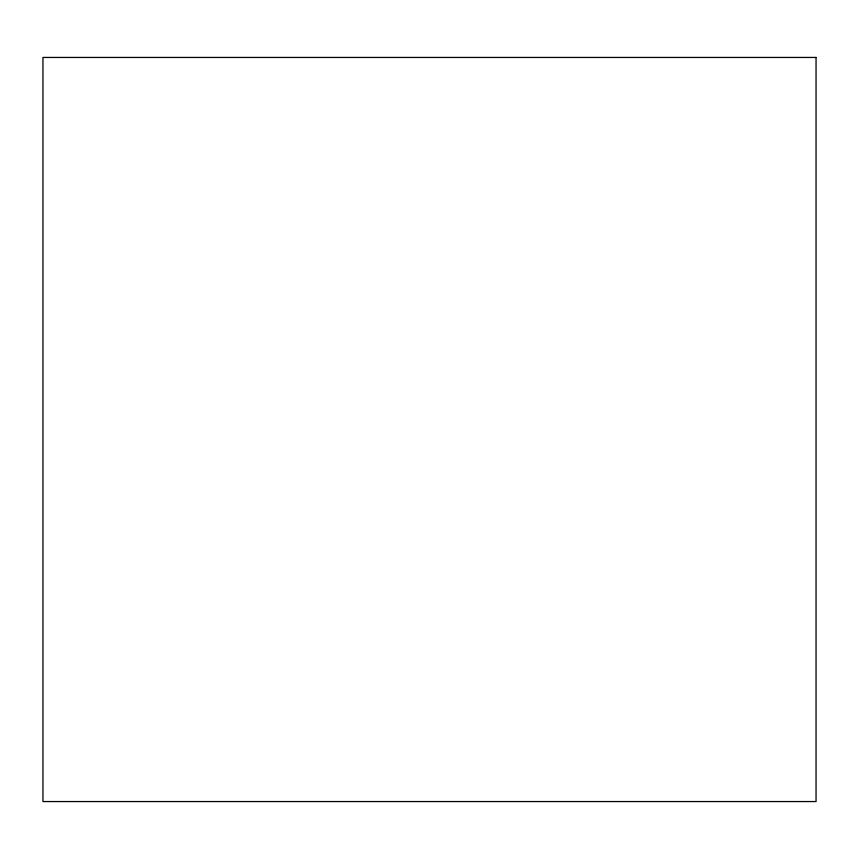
<?xml version="1.0" encoding="UTF-8"?>
<svg xmlns="http://www.w3.org/2000/svg" width="859" height="859" viewBox="0 0 859 859"><rect width="100%" height="100%" fill="white"/><g stroke="black" fill="none" stroke-linecap="round" stroke-linejoin="round"><path stroke-width="1.29" d="M816.05 57.446L42.95 57.446L42.95 801.554L816.05 801.554L816.05 57.446"/></g></svg>
